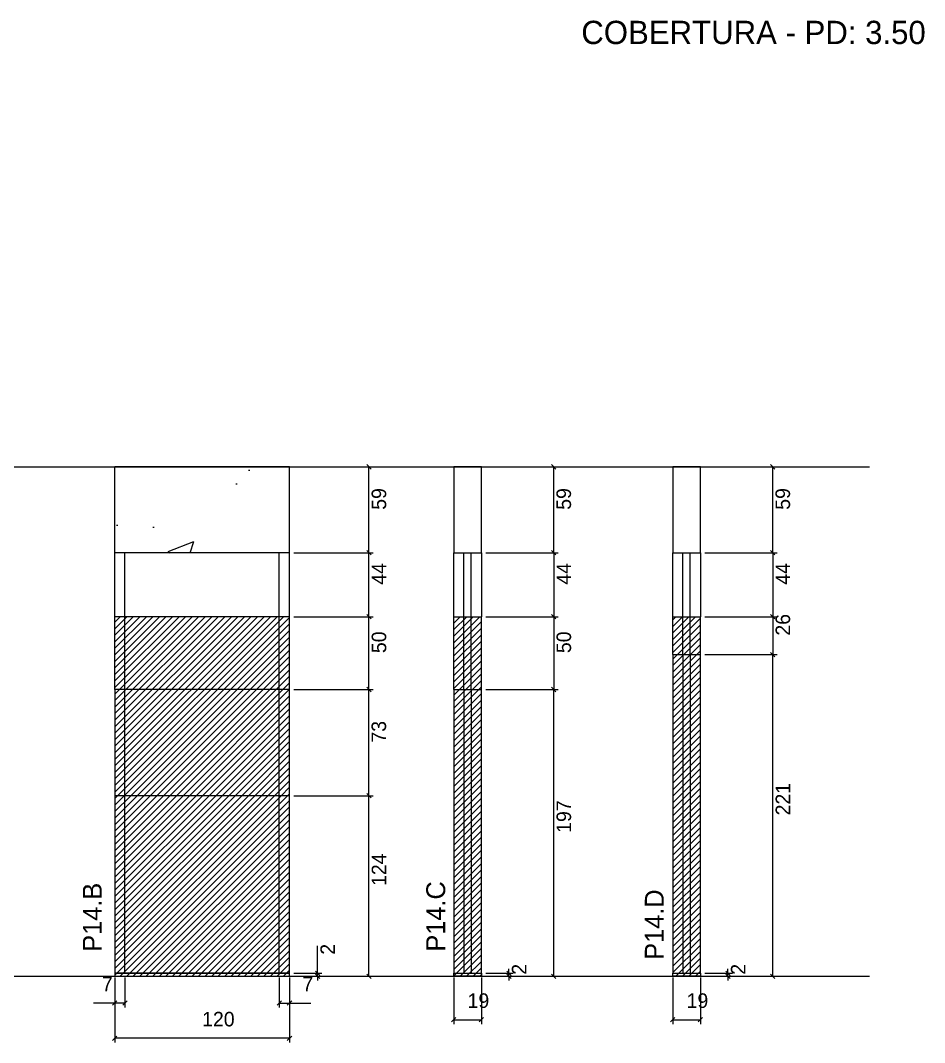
# Model space of a CAD drawing. Header units: metres. Extents: x 2890 to 4231, y 12348 to 13065.
# Drawn here: x 3610 to 4231, y 12348 to 13051 of the extents above; entities that cross this region are included whole.
import ezdxf

# ---------------------------------------------------------------- set-up
doc = ezdxf.new("R2010")
doc.units = ezdxf.units.M
for name, color, linetype in [('COTA', 7, 'Continuous'), ('Hachura', 7, 'Continuous'), ('NOMENCLATURA', 7, 'Continuous'), ('Nível', 7, 'Continuous'), ('Painéis', 7, 'Continuous'), ('SARR_2.2x7', 7, 'Continuous'), ('Texto Seção', 7, 'Continuous')]:
    doc.layers.add(name, color=color, linetype=linetype)

msp = doc.modelspace()

# ---------------------------------------------------------------- hatches: boundary and pattern name
at = {"layer": 'COTA'}
h = msp.add_hatch(dxfattribs=at)
h.set_pattern_fill('AR-CONC')
h.paths.add_polyline_path([(3674.83, 12743.86), (3674.83, 12684.86), (3794.83, 12684.86), (3794.83, 12743.86), (3674.83, 12743.86)])
h = msp.add_hatch(dxfattribs=at)
h.set_pattern_fill('AR-CONC')
h.paths.add_polyline_path([(3907.66, 12684.86), (3926.66, 12684.86), (3926.66, 12744.86), (3907.66, 12744.86), (3907.66, 12684.86)])
h = msp.add_hatch(dxfattribs=at)
h.set_pattern_fill('AR-CONC')
h.paths.add_polyline_path([(4077.11, 12684.86), (4077.11, 12743.86), (4058.11, 12743.86), (4058.11, 12684.86), (4077.11, 12684.86)])
at = {"layer": 'Hachura'}
h = msp.add_hatch(dxfattribs=at)
h.set_pattern_fill('ANSI31')
h.paths.add_polyline_path([(3674.83, 12640.86), (3674.83, 12517.86), (3794.83, 12517.86), (3794.83, 12640.86), (3674.83, 12640.86)])
h = msp.add_hatch(dxfattribs=at)
h.set_pattern_fill('ANSI31')
h.paths.add_polyline_path([(3926.66, 12393.86), (3926.66, 12640.86), (3907.66, 12640.86), (3907.66, 12393.86), (3926.66, 12393.86)])
h = msp.add_hatch(dxfattribs=at)
h.set_pattern_fill('ANSI31')
h.paths.add_polyline_path([(4077.11, 12640.86), (4058.11, 12640.86), (4058.11, 12393.86), (4077.11, 12393.86), (4077.11, 12640.86)])
h = msp.add_hatch(dxfattribs=at)
h.set_pattern_fill('ANSI31')
h.paths.add_polyline_path([(3794.83, 12517.86), (3674.83, 12517.86), (3674.83, 12393.86), (3794.83, 12393.86), (3794.83, 12517.86), (3794.83, 12517.86)])

# ---------------------------------------------------------------- linework, layer by layer
at = {"layer": 'COTA', "color": 241, "lineweight": 25}
for p, q in [((3794.83, 12743.86), (3674.83, 12743.86)), ((3794.83, 12743.86), (3674.83, 12743.86)), ((3674.83, 12684.86), (3674.83, 12743.86)), ((3794.83, 12684.86), (3794.83, 12743.86))]:
    msp.add_line(p, q, dxfattribs=at)
at = {"layer": 'COTA', "color": 4, "lineweight": 25}
for p, q in [((3797.83, 12743.86), (3852.39, 12743.86)), ((3849.39, 12684.86), (3849.39, 12743.86)), ((3929.66, 12743.86), (3979.35, 12743.86)), ((3976.35, 12684.86), (3976.35, 12743.86)), ((4080.11, 12743.86), (4129.8, 12743.86)), ((4126.8, 12684.86), (4126.8, 12743.86)), ((3797.83, 12684.86), (3852.39, 12684.86)), ((3797.83, 12684.86), (3852.39, 12684.86)), ((3849.39, 12640.86), (3849.39, 12684.86)), ((3929.66, 12684.86), (3979.35, 12684.86)), ((4080.11, 12684.86), (4129.8, 12684.86)), ((3797.83, 12640.86), (3852.39, 12640.86)), ((3797.83, 12640.86), (3852.39, 12640.86)), ((3849.39, 12590.86), (3849.39, 12640.86)), ((3929.66, 12640.86), (3979.35, 12640.86)), ((3976.35, 12640.86), (3976.35, 12590.86)), ((4080.11, 12640.86), (4129.8, 12640.86)), ((4126.8, 12640.86), (4126.8, 12614.86)), ((4080.11, 12614.86), (4129.8, 12614.86)), ((4080.11, 12614.86), (4129.8, 12614.86)), ((4126.8, 12393.86), (4126.8, 12614.86)), ((3797.83, 12590.86), (3852.39, 12590.86)), ((3797.83, 12590.86), (3852.39, 12590.86)), ((3849.39, 12517.86), (3849.39, 12590.86)), ((3929.66, 12590.86), (3979.35, 12590.86)), ((3929.66, 12590.86), (3979.35, 12590.86)), ((3976.35, 12393.86), (3976.35, 12590.86)), ((3797.83, 12517.86), (3852.39, 12517.86)), ((3797.83, 12517.86), (3852.39, 12517.86)), ((3849.39, 12393.86), (3849.39, 12517.86)), ((3814.09, 12395.86), (3814.09, 12414.66)), ((3945.57, 12395.86), (3945.57, 12398.86)), ((4096.02, 12395.86), (4096.02, 12398.86)), ((3674.83, 12392.86), (3674.83, 12348.25)), ((3674.83, 12390.86), (3674.83, 12372.35)), ((3681.83, 12392.86), (3681.83, 12372.35)), ((3787.83, 12392.86), (3787.83, 12372.35)), ((3794.83, 12392.86), (3794.83, 12348.25)), ((3794.83, 12390.86), (3794.83, 12372.35)), ((3797.83, 12395.86), (3817.09, 12395.86)), ((3797.83, 12393.86), (3817.09, 12393.86)), ((3797.83, 12393.86), (3852.39, 12393.86)), ((3814.09, 12393.86), (3814.09, 12395.86)), ((3814.09, 12393.86), (3814.09, 12390.86)), ((3907.66, 12392.86), (3907.66, 12360.97)), ((3926.66, 12392.86), (3926.66, 12360.97)), ((3929.66, 12395.86), (3948.57, 12395.86)), ((3929.66, 12393.86), (3948.57, 12393.86)), ((3929.66, 12393.86), (3979.35, 12393.86)), ((3945.57, 12393.86), (3945.57, 12395.86)), ((3945.57, 12393.86), (3945.57, 12390.86)), ((4058.11, 12392.86), (4058.11, 12360.97)), ((4077.11, 12392.86), (4077.11, 12360.97)), ((4080.11, 12395.86), (4099.02, 12395.86)), ((4080.11, 12393.86), (4099.02, 12393.86)), ((4080.11, 12393.86), (4129.8, 12393.86)), ((4096.02, 12393.86), (4096.02, 12395.86)), ((4096.02, 12393.86), (4096.02, 12390.86)), ((3674.83, 12375.35), (3660.1, 12375.35)), ((3681.83, 12375.35), (3674.83, 12375.35)), ((3787.83, 12375.35), (3794.83, 12375.35)), ((3794.83, 12375.35), (3809.56, 12375.35)), ((3907.66, 12363.97), (3926.66, 12363.97)), ((4058.11, 12363.97), (4077.11, 12363.97)), ((3794.83, 12351.25), (3674.83, 12351.25))]:
    msp.add_line(p, q, dxfattribs=at)
at = {"layer": 'COTA', "color": 0, "lineweight": 25}
for p, q in [((3850.89, 12742.36), (3847.89, 12745.36)), ((3977.85, 12742.36), (3974.85, 12745.36)), ((4128.3, 12742.36), (4125.3, 12745.36)), ((3847.89, 12686.36), (3850.89, 12683.36)), ((3850.89, 12683.36), (3847.89, 12686.36)), ((3974.85, 12686.36), (3977.85, 12683.36)), ((4125.3, 12686.36), (4128.3, 12683.36)), ((3850.89, 12639.36), (3847.89, 12642.36)), ((3847.89, 12642.36), (3850.89, 12639.36)), ((3977.85, 12639.36), (3974.85, 12642.36)), ((4128.3, 12639.36), (4125.3, 12642.36)), ((4128.3, 12613.36), (4125.3, 12616.36)), ((4125.3, 12616.36), (4128.3, 12613.36)), ((3850.89, 12589.36), (3847.89, 12592.36)), ((3847.89, 12592.36), (3850.89, 12589.36)), ((3977.85, 12589.36), (3974.85, 12592.36)), ((3974.85, 12592.36), (3977.85, 12589.36)), ((3850.89, 12516.36), (3847.89, 12519.36)), ((3847.89, 12519.36), (3850.89, 12516.36)), ((3812.59, 12397.36), (3815.59, 12394.36)), ((3944.07, 12397.36), (3947.07, 12394.36)), ((4094.52, 12397.36), (4097.52, 12394.36)), ((3815.59, 12392.36), (3812.59, 12395.36)), ((3847.89, 12395.36), (3850.89, 12392.36)), ((3947.07, 12392.36), (3944.07, 12395.36)), ((3974.85, 12395.36), (3977.85, 12392.36)), ((4097.52, 12392.36), (4094.52, 12395.36)), ((4125.3, 12395.36), (4128.3, 12392.36)), ((3676.33, 12376.85), (3673.33, 12373.85)), ((3680.33, 12373.85), (3683.33, 12376.85)), ((3789.33, 12376.85), (3786.33, 12373.85)), ((3793.33, 12373.85), (3796.33, 12376.85)), ((3909.16, 12365.47), (3906.16, 12362.47)), ((3925.16, 12362.47), (3928.16, 12365.47)), ((4059.61, 12365.47), (4056.61, 12362.47)), ((4075.61, 12362.47), (4078.61, 12365.47)), ((3676.33, 12352.75), (3673.33, 12349.75)), ((3793.33, 12349.75), (3796.33, 12352.75))]:
    msp.add_line(p, q, dxfattribs=at)
at = {"layer": 'COTA', "color": 241, "lineweight": 25}
for points in [[(3926.66, 12684.86), (3926.66, 12743.86), (3907.66, 12743.86), (3907.66, 12684.86)], [(4077.11, 12684.86), (4077.11, 12743.86), (4058.11, 12743.86), (4058.11, 12684.86)]]:
    msp.add_lwpolyline(points, dxfattribs=at)
at = {"layer": 'Nível', "color": 4, "lineweight": 25}
for p, q in [((3251.16, 12743.86), (4193.18, 12743.86)), ((3282.98, 12393.86), (4193.18, 12393.86))]:
    msp.add_line(p, q, dxfattribs=at)
at = {"layer": 'Painéis', "color": 200, "lineweight": 25}
for p, q in [((3794.83, 12684.86), (3674.83, 12684.86)), ((3674.83, 12640.86), (3674.83, 12684.86)), ((3794.83, 12640.86), (3794.83, 12684.86)), ((3907.66, 12640.86), (3907.66, 12684.86)), ((3907.66, 12684.86), (3926.66, 12684.86)), ((3926.66, 12684.86), (3926.66, 12640.86)), ((4058.11, 12640.86), (4058.11, 12684.86)), ((4058.11, 12684.86), (4077.11, 12684.86)), ((4077.11, 12684.86), (4077.11, 12640.86)), ((3794.83, 12640.86), (3674.83, 12640.86)), ((3674.83, 12590.86), (3674.83, 12640.86)), ((3794.83, 12590.86), (3794.83, 12640.86)), ((3907.66, 12640.86), (3926.66, 12640.86)), ((3907.66, 12590.86), (3907.66, 12640.86)), ((3926.66, 12590.86), (3926.66, 12640.86)), ((4058.11, 12640.86), (4077.11, 12640.86)), ((4058.11, 12614.86), (4058.11, 12640.86)), ((4077.11, 12614.86), (4077.11, 12640.86)), ((4058.11, 12614.86), (4058.11, 12395.86)), ((4058.11, 12614.86), (4077.11, 12614.86)), ((4077.11, 12395.86), (4077.11, 12614.86)), ((3674.83, 12590.86), (3674.83, 12393.86)), ((3794.83, 12590.86), (3674.83, 12590.86)), ((3794.83, 12393.86), (3794.83, 12590.86)), ((3907.66, 12590.86), (3907.66, 12395.86)), ((3907.66, 12590.86), (3926.66, 12590.86)), ((3926.66, 12395.86), (3926.66, 12590.86)), ((3794.83, 12517.86), (3674.83, 12517.86)), ((3674.83, 12395.86), (3794.83, 12395.86)), ((3907.66, 12395.86), (3926.66, 12395.86)), ((4058.11, 12395.86), (4077.11, 12395.86))]:
    msp.add_line(p, q, dxfattribs=at)
at = {"layer": 'Painéis', "color": 4, "lineweight": 25}
for p, q in [((3929.66, 12684.86), (3979.35, 12684.86)), ((3976.35, 12684.86), (3976.35, 12640.86)), ((4080.11, 12684.86), (4129.8, 12684.86)), ((4126.8, 12684.86), (4126.8, 12640.86)), ((3929.66, 12640.86), (3979.35, 12640.86)), ((4080.11, 12640.86), (4129.8, 12640.86))]:
    msp.add_line(p, q, dxfattribs=at)
at = {"layer": 'Painéis', "color": 0, "lineweight": 25}
for p, q in [((3977.85, 12683.36), (3974.85, 12686.36)), ((4128.3, 12683.36), (4125.3, 12686.36)), ((3974.85, 12642.36), (3977.85, 12639.36)), ((4125.3, 12642.36), (4128.3, 12639.36))]:
    msp.add_line(p, q, dxfattribs=at)
at = {"layer": 'Painéis', "color": 200, "lineweight": 25}
for points in [[(3794.83, 12395.86), (3674.83, 12395.86), (3674.83, 12393.86), (3794.83, 12393.86)], [(3907.66, 12395.86), (3926.66, 12395.86), (3926.66, 12393.86), (3907.66, 12393.86)], [(4058.11, 12395.86), (4077.11, 12395.86), (4077.11, 12393.86), (4058.11, 12393.86)]]:
    msp.add_lwpolyline(points, close=True, dxfattribs=at)
at = {"layer": 'SARR_2.2x7', "color": 40, "lineweight": 25}
for p, q in [((3681.83, 12640.86), (3681.83, 12684.86)), ((3787.83, 12640.86), (3787.83, 12684.86)), ((3914.66, 12640.86), (3914.66, 12684.86)), ((3919.66, 12640.86), (3919.66, 12684.86)), ((4065.11, 12640.86), (4065.11, 12684.86)), ((4070.11, 12640.86), (4070.11, 12684.86)), ((3681.83, 12590.86), (3681.83, 12640.86)), ((3787.83, 12590.86), (3787.83, 12640.86)), ((3914.66, 12590.86), (3914.66, 12640.86)), ((3919.66, 12590.86), (3919.66, 12640.86)), ((4065.11, 12614.86), (4065.11, 12640.86)), ((4070.11, 12614.86), (4070.11, 12640.86)), ((4065.11, 12614.86), (4065.11, 12395.86)), ((4070.11, 12614.86), (4070.11, 12395.86)), ((3681.83, 12517.86), (3681.83, 12590.86)), ((3787.83, 12517.86), (3787.83, 12590.86)), ((3914.66, 12590.86), (3914.66, 12395.86)), ((3919.66, 12590.86), (3919.66, 12395.86)), ((3681.83, 12395.86), (3681.83, 12517.86)), ((3787.83, 12395.86), (3787.83, 12517.86))]:
    msp.add_line(p, q, dxfattribs=at)

# ---------------------------------------------------------------- texts
at = {"layer": 'COTA', "color": 240, "lineweight": 25}
for s, p in [('59', (3861.25, 12714.36)), ('59', (3988.21, 12714.36)), ('59', (4138.66, 12714.36)), ('44', (3861.31, 12662.86)), ('26', (4138.7, 12627.86)), ('50', (3861.28, 12615.86)), ('50', (3988.24, 12615.86)), ('73', (3861.17, 12554.36)), ('221', (4138.74, 12504.36)), ('197', (3988.25, 12492.36)), ('124', (3861.31, 12455.86)), ('2', (3826.09, 12408.61)), ('2', (3957.57, 12394.86)), ('2', (4108.02, 12394.86))]:
    msp.add_text(s, height=10, rotation=90, dxfattribs=at).set_placement(p)
for s, p in [('7', (3665.97, 12383.43)), ('7', (3803.7, 12383.43)), ('19', (3917.16, 12372.06)), ('19', (4067.61, 12372.06)), ('120', (3734.83, 12359.35))]:
    msp.add_text(s, height=10, dxfattribs=at).set_placement(p)
at = {"layer": 'NOMENCLATURA', "color": 2, "lineweight": 25}
msp.add_text('COBERTURA - PD: 3.50', height=16, dxfattribs=at).set_placement((3995.28, 13034.37))
at = {"layer": 'Painéis', "color": 240, "lineweight": 25}
for p in [(3988.28, 12662.86), (4138.73, 12662.86)]:
    msp.add_text('44', height=10, rotation=90, dxfattribs=at).set_placement(p)
at = {"layer": 'Texto Seção', "color": 7, "lineweight": 15}
for s, p in [('P14.B', (3665.89, 12410.69)), ('P14.C', (3901.78, 12410.76)), ('P14.D', (4051.9, 12405.15))]:
    msp.add_text(s, height=13, rotation=90, dxfattribs=at).set_placement(p)

doc.saveas('drawing.dxf')
